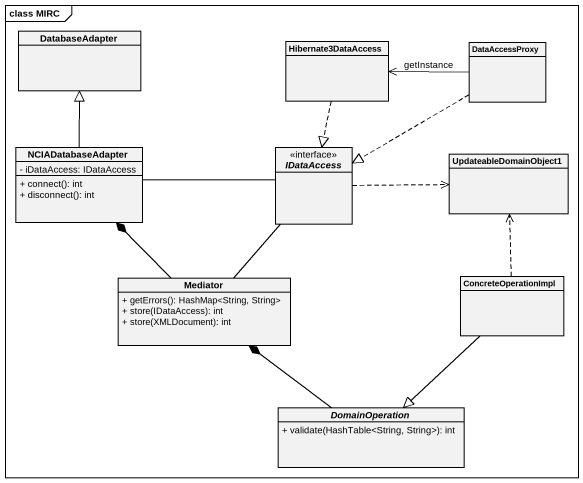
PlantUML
@startuml
mainframe class MIRC
hide circle
hide empty members
skinparam classAttributeIconSize 0
class DatabaseAdapter
class Hibernate3DataAccess
class DataAccessProxy
class NCIADatabaseAdapter {
  - iDataAccess: IDataAccess
  + connect(): int
  + disconnect(): int
}
interface IDataAccess <<interface>>
class UpdateableDomainObject1
class Mediator {
  + getErrors(): HashMap<String, String>
  + store(IDataAccess): int
  + store(XMLDocument): int
}
class ConcreteOperationImpl
abstract class DomainOperation {
  + validate(HashTable<String, String>): int
}
Hibernate3DataAccess ..|> IDataAccess
DataAccessProxy -left-> Hibernate3DataAccess : getInstance
DataAccessProxy .left.|> IDataAccess
NCIADatabaseAdapter -up-|> DatabaseAdapter
NCIADatabaseAdapter -right- IDataAccess
IDataAccess .right.> UpdateableDomainObject1
Mediator -up-* NCIADatabaseAdapter
Mediator -up- IDataAccess
ConcreteOperationImpl .up.> UpdateableDomainObject1
ConcreteOperationImpl --|> DomainOperation
DomainOperation -up-* Mediator
@enduml
